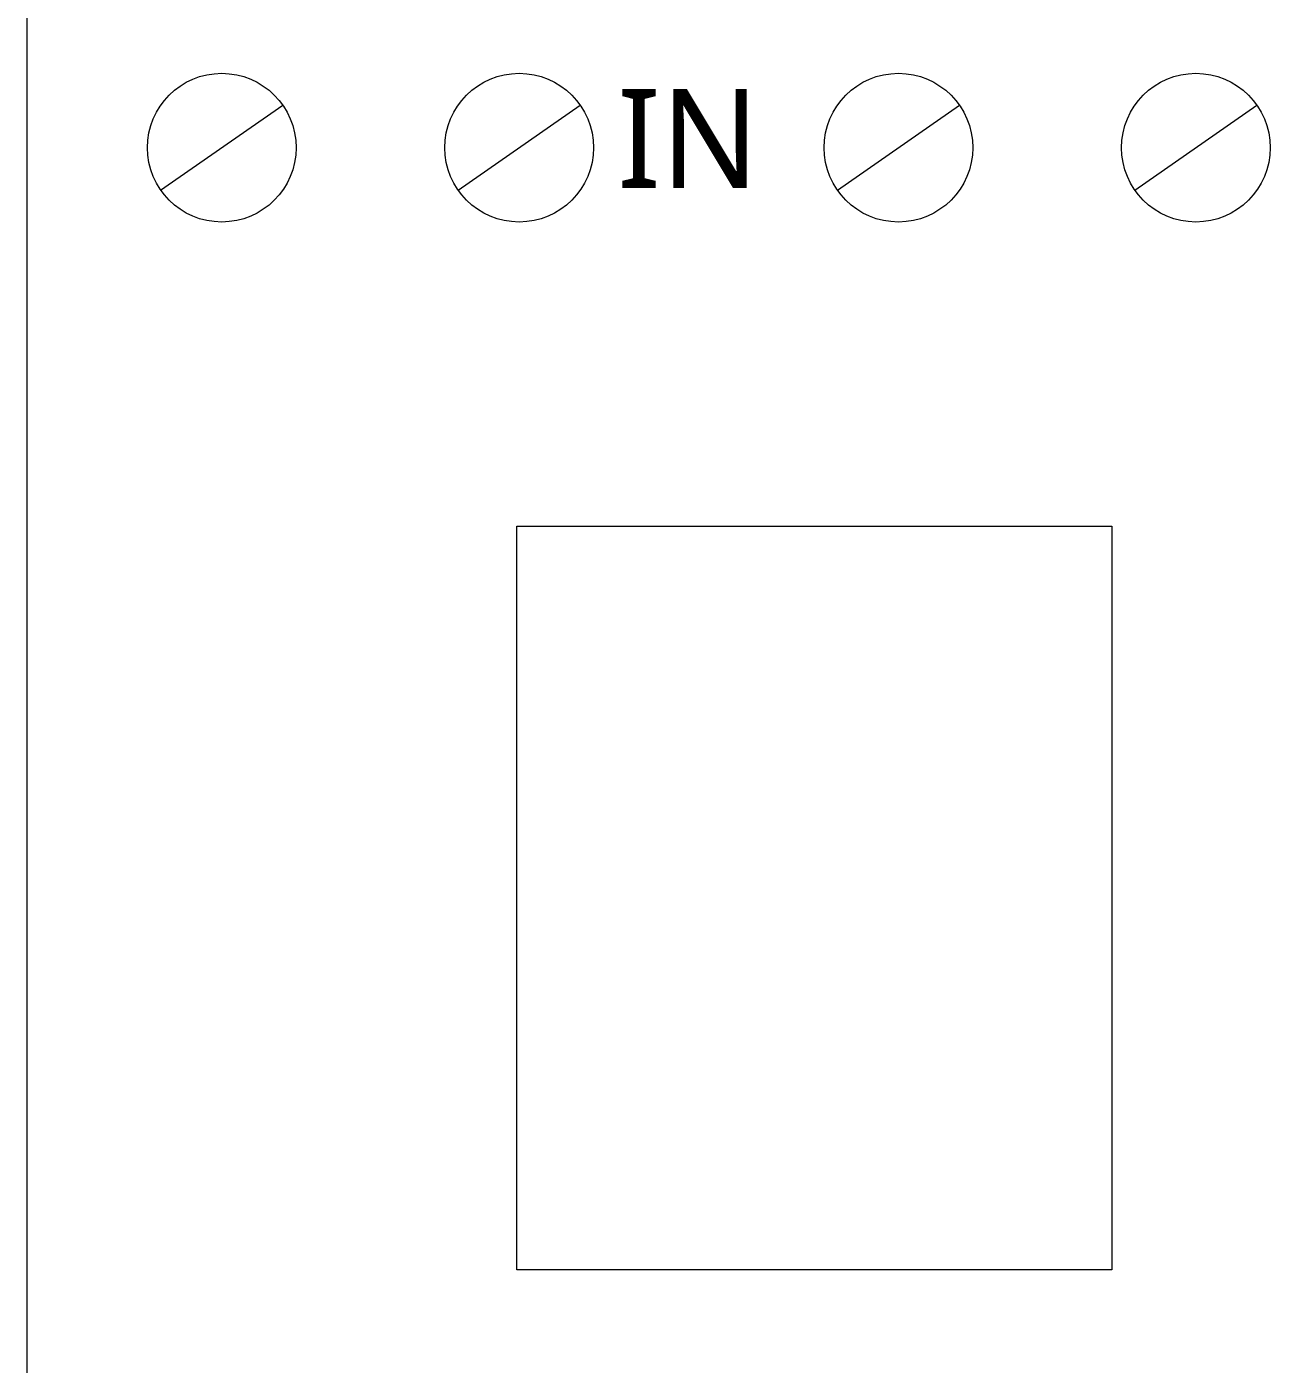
# Model space of a CAD drawing. Header units: millimetres. Extents: x 36 to 196, y -69 to 32.
# Drawn here: x 36 to 61.08, y -24.04 to 2.94 of the extents above; entities that cross this region are included whole.
import ezdxf

# ---------------------------------------------------------------- set-up
doc = ezdxf.new("R2010")
doc.units = ezdxf.units.MM
doc.header["$LTSCALE"] = 20
doc.layers.add('Ontwerplaag-1', color=7, linetype='Continuous')
doc.styles.add('@Malgun Gothic', font='malgun.ttf')

msp = doc.modelspace()

# ---------------------------------------------------------------- linework, layer by layer
at = {"layer": 'Ontwerplaag-1', "color": 7, "linetype": 'Continuous', "lineweight": 5, "transparency": 33554687}
for p, q in [((36, 26.5), (36, -63.5)), ((36, 26.5), (36, -63.5)), ((38.7, -0.355), (41.166, 1.355)), ((44.7, -0.355), (47.166, 1.355)), ((52.351, -0.355), (54.816, 1.355)), ((58.351, -0.355), (60.816, 1.355)), ((45.885, -14.636), (45.885, -7.136)), ((45.885, -7.136), (57.885, -7.136)), ((57.885, -7.136), (57.885, -22.136)), ((45.885, -22.136), (45.885, -14.636)), ((57.885, -22.136), (45.885, -22.136))]:
    msp.add_line(p, q, dxfattribs=at)
for centre in [(39.933, 0.5), (45.933, 0.5), (53.583, 0.5), (59.583, 0.5)]:
    msp.add_circle(centre, 1.5, dxfattribs=at)

# ---------------------------------------------------------------- texts
at = {"layer": 'Ontwerplaag-1', "color": 7, "transparency": 33554687, "insert": (47.909, -0.315), "char_height": 2, "attachment_point": 7, "line_spacing_factor": 1.004011, "style": '@Malgun Gothic'}
msp.add_mtext('IN', dxfattribs=at)

doc.saveas('drawing.dxf')
